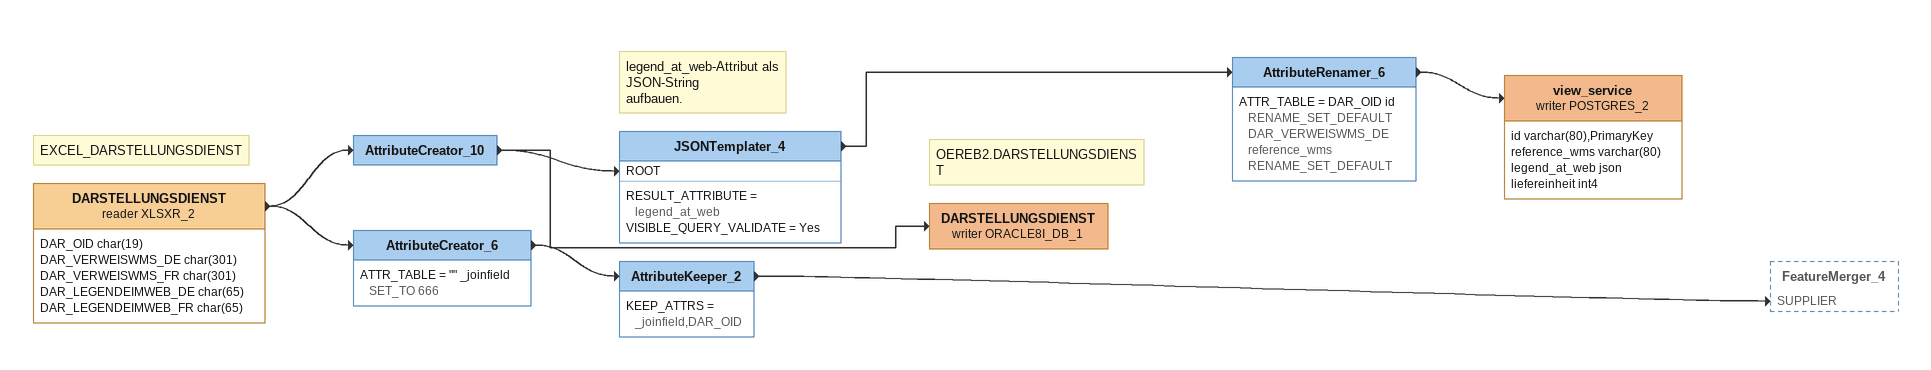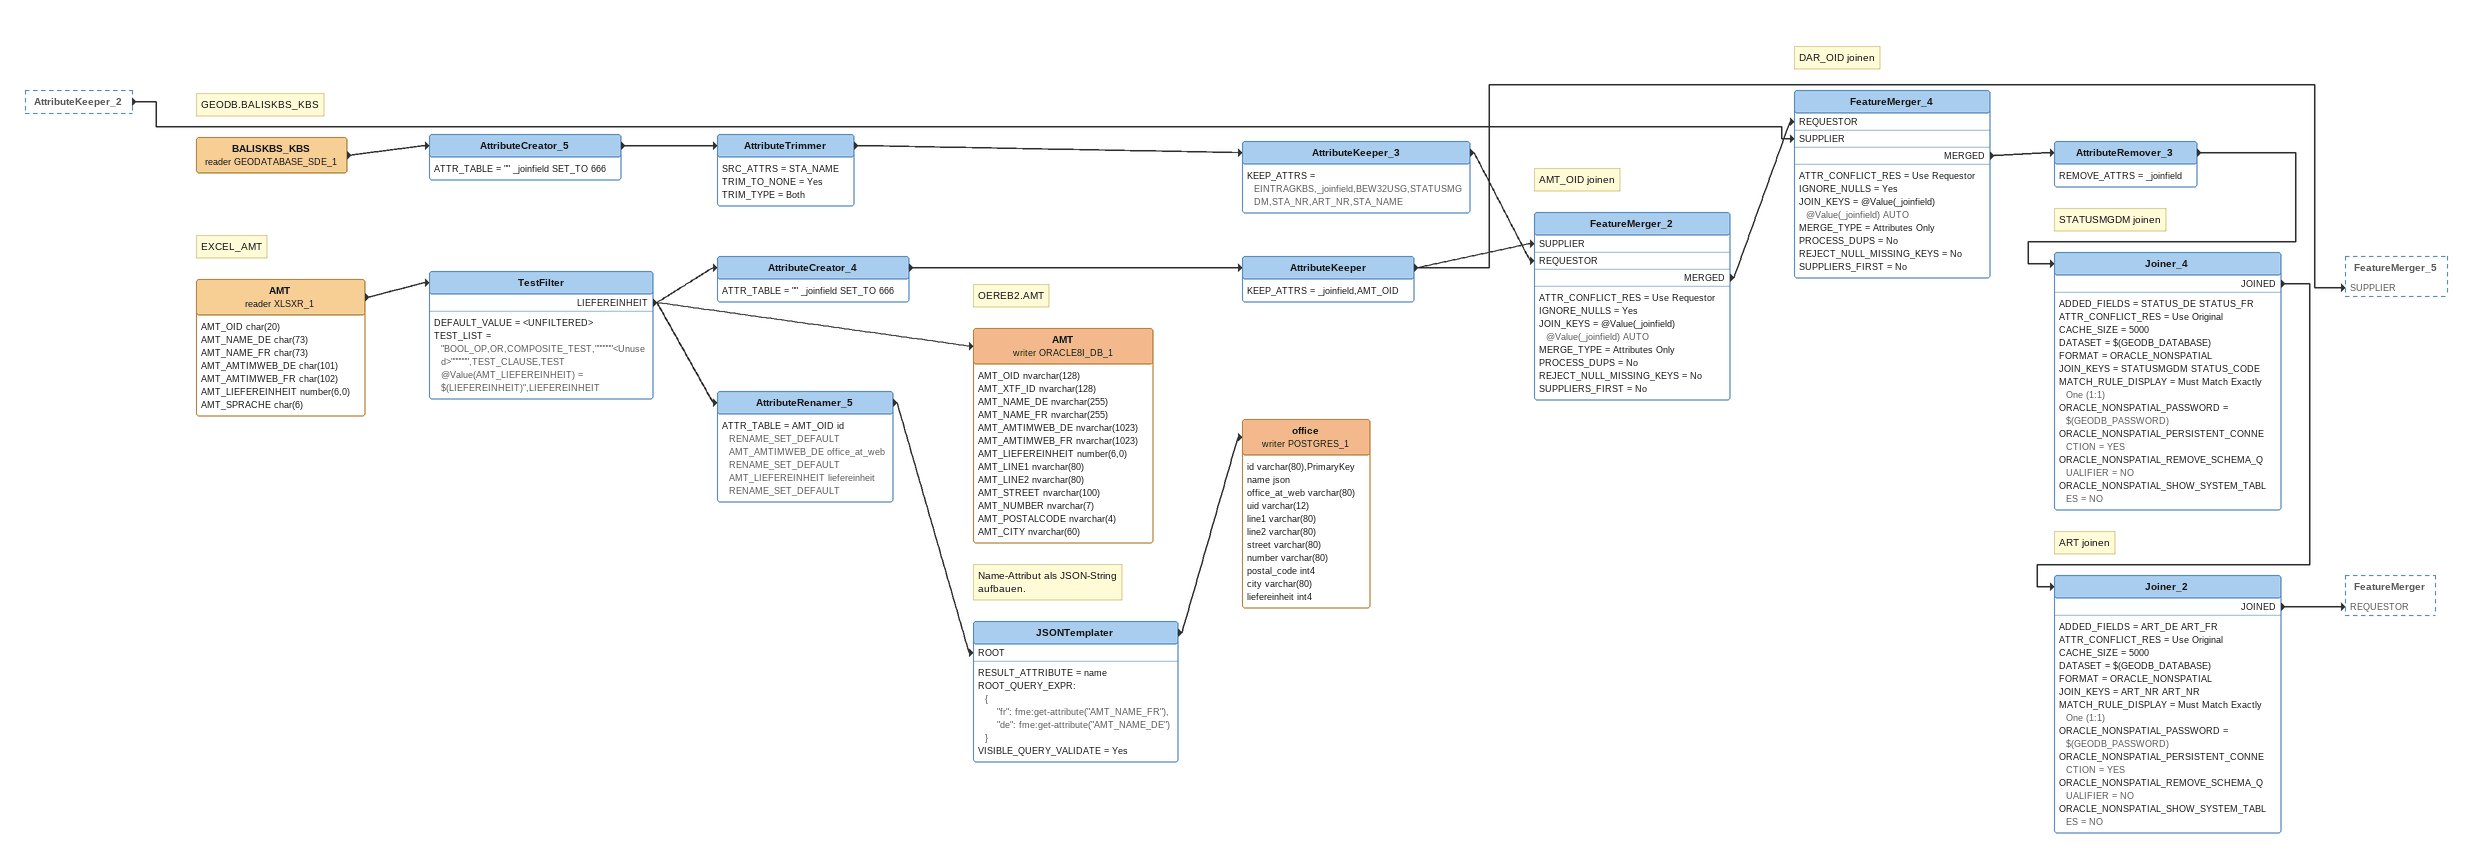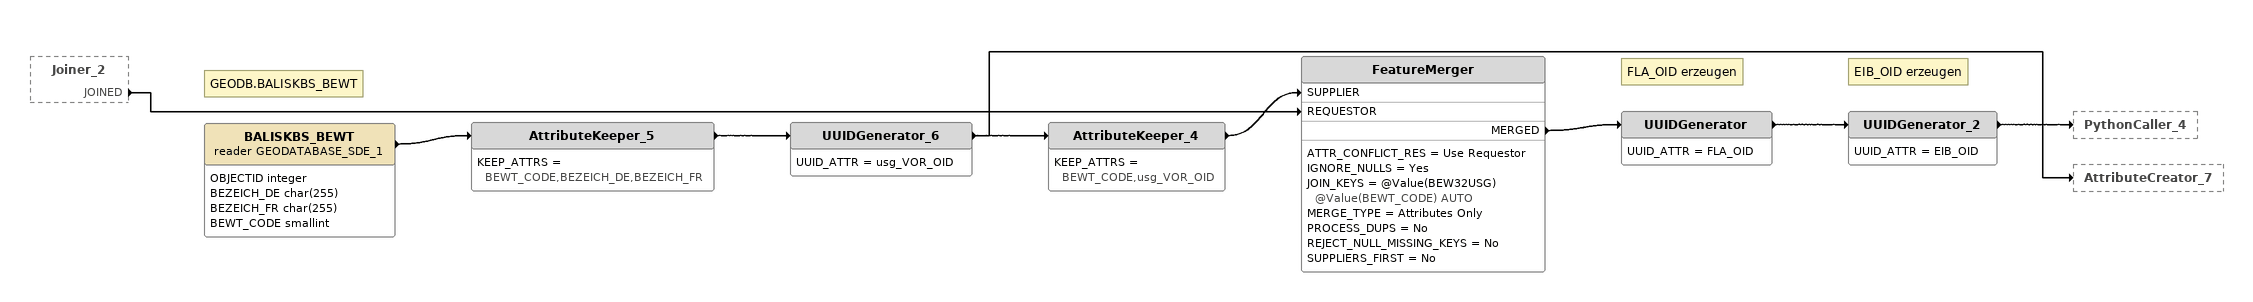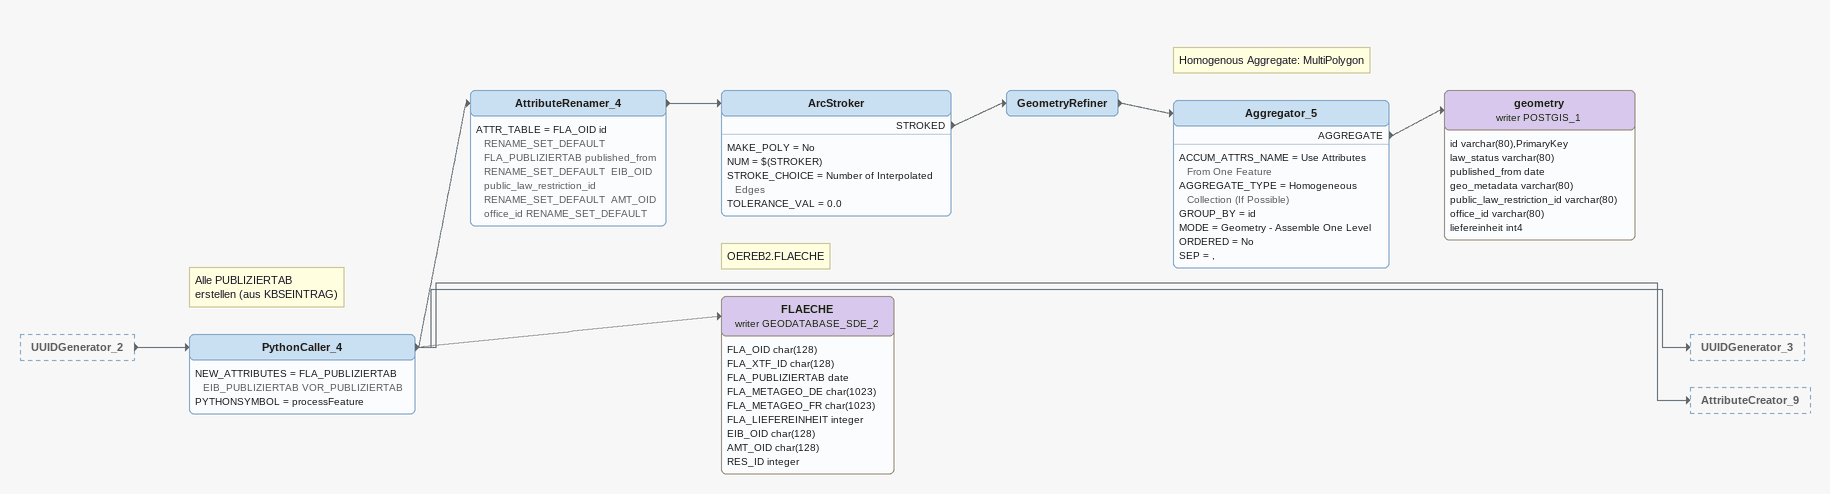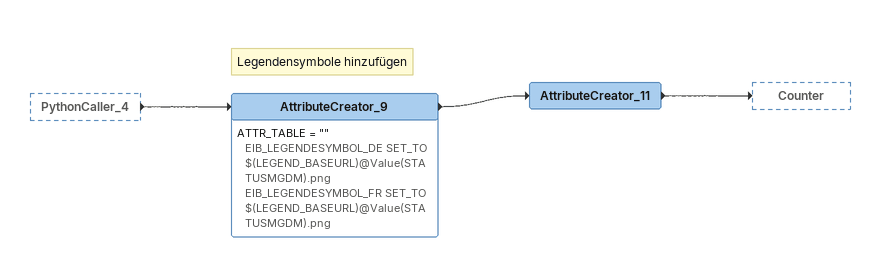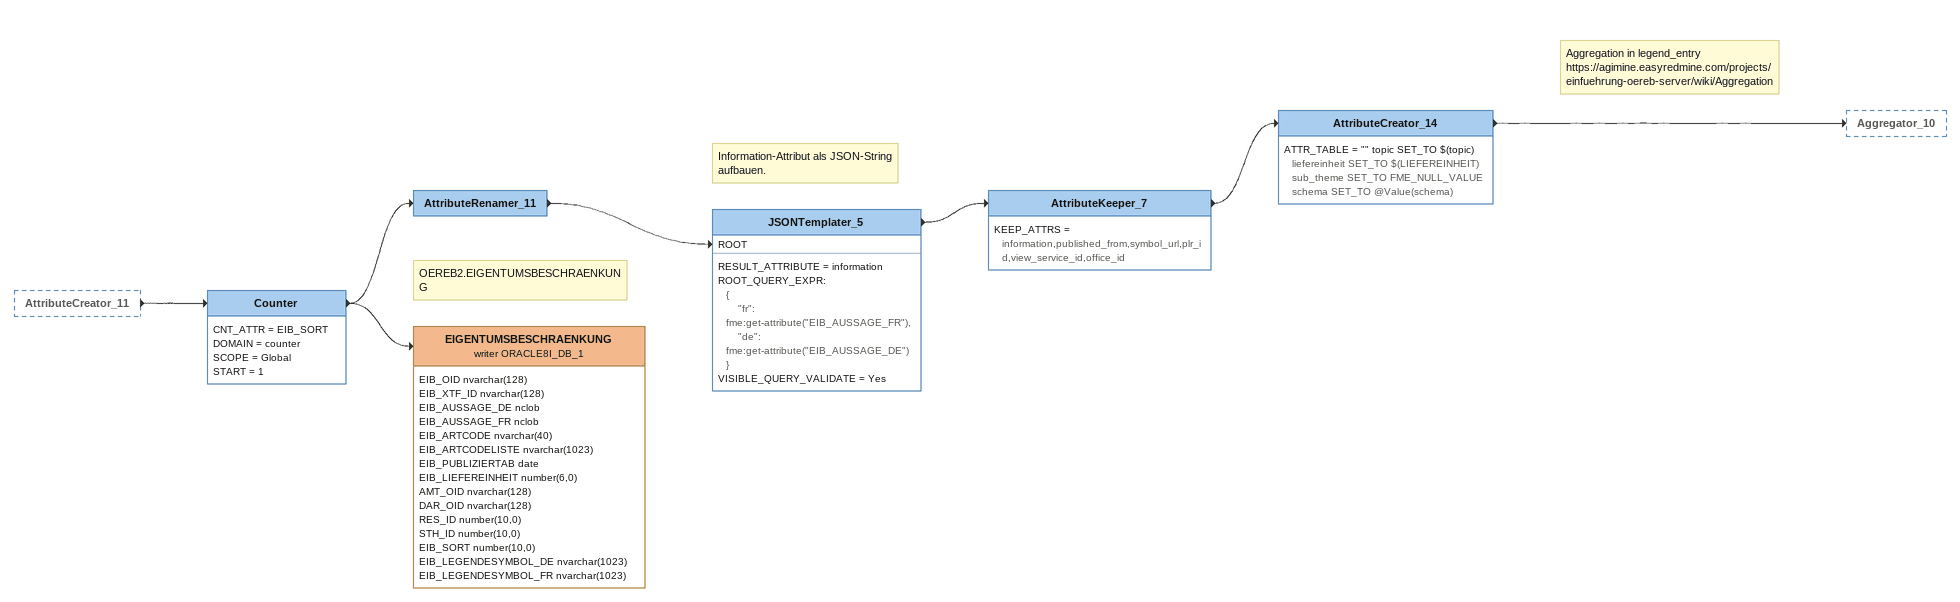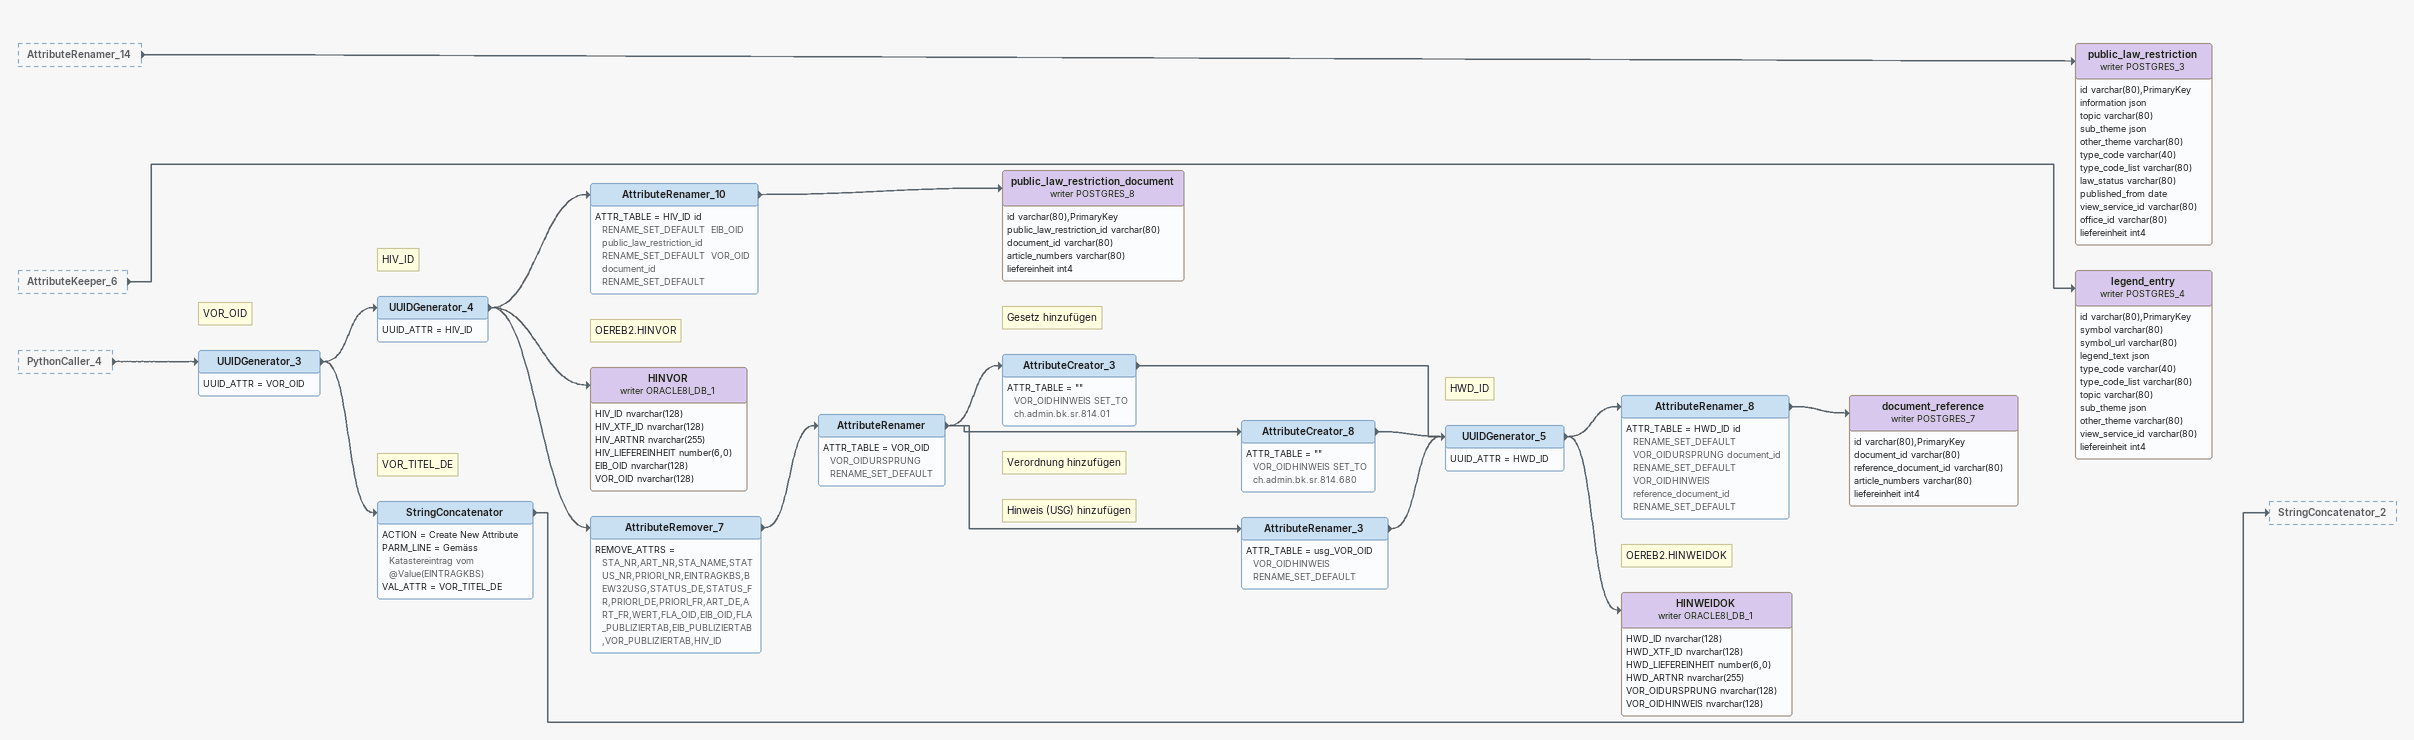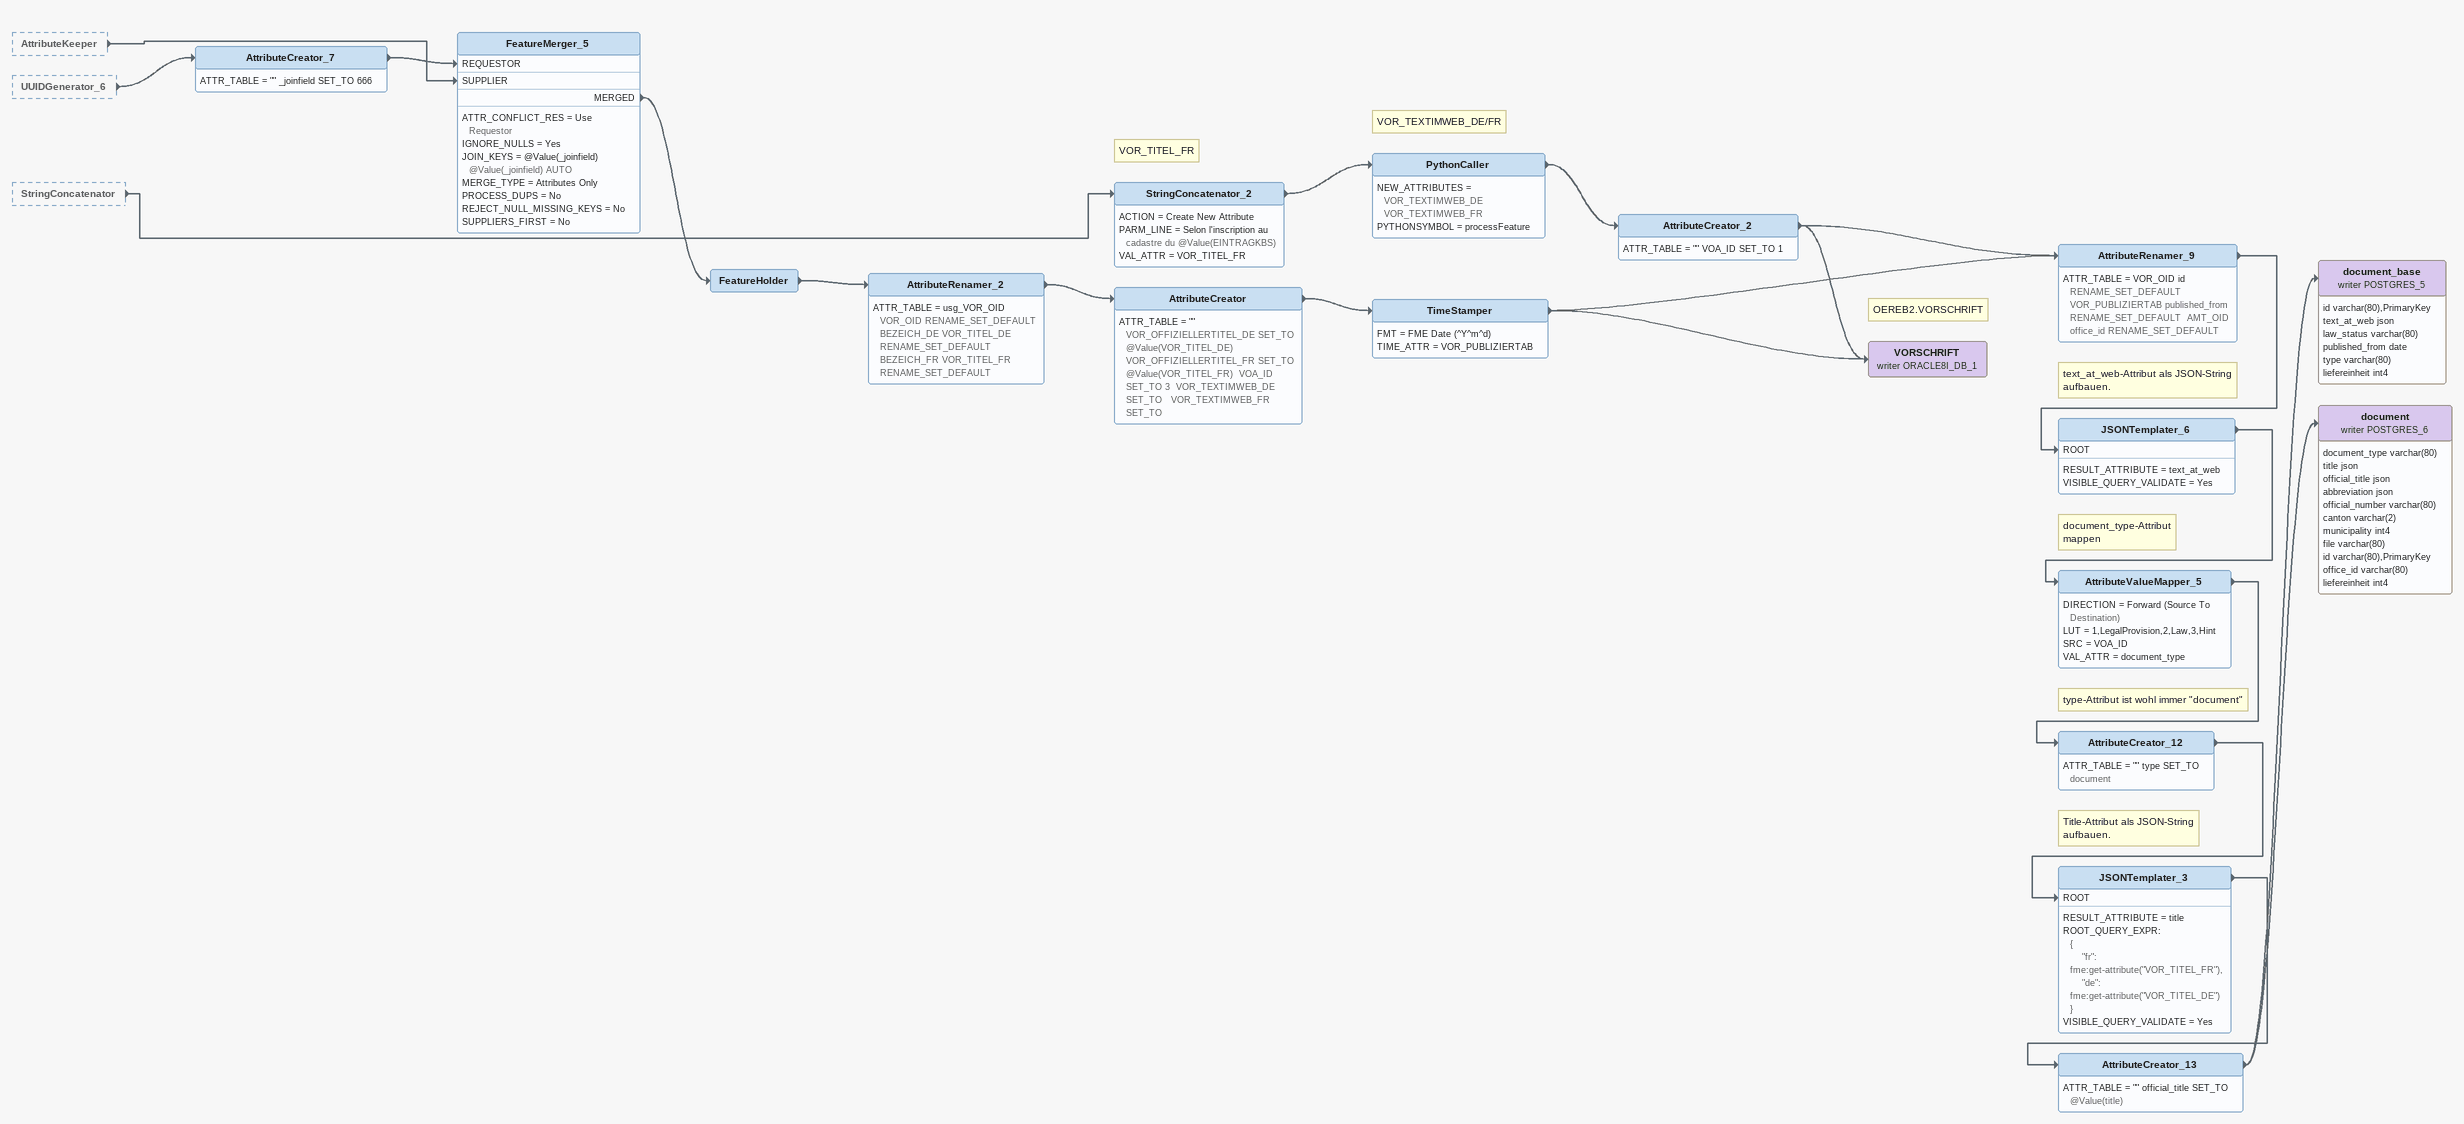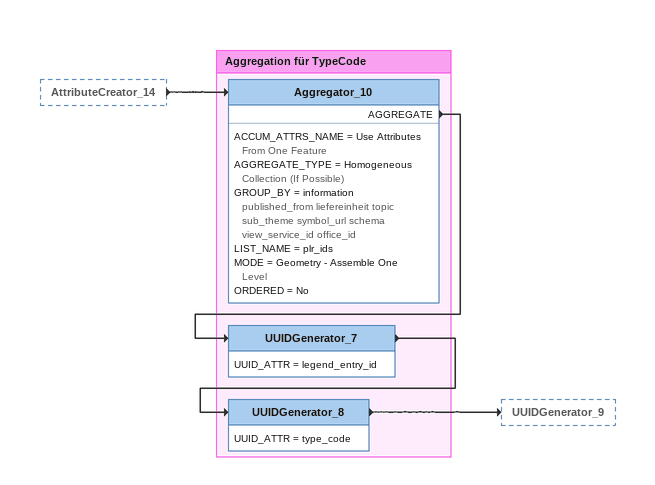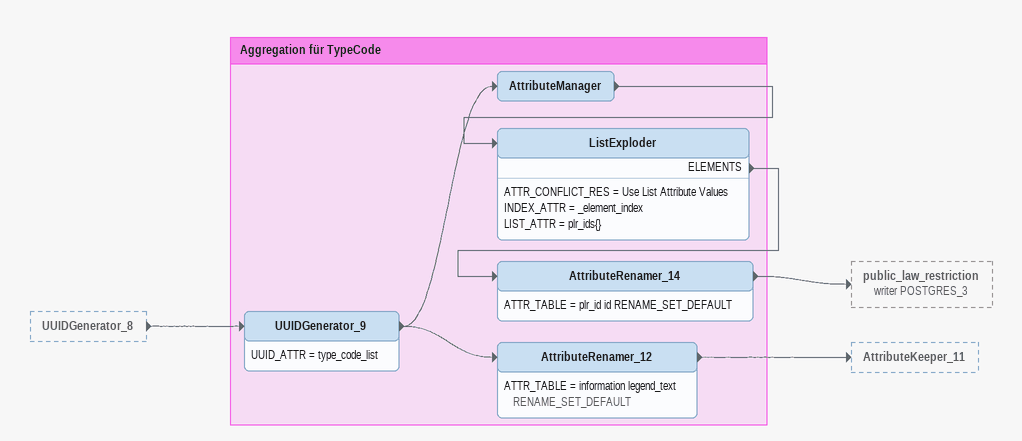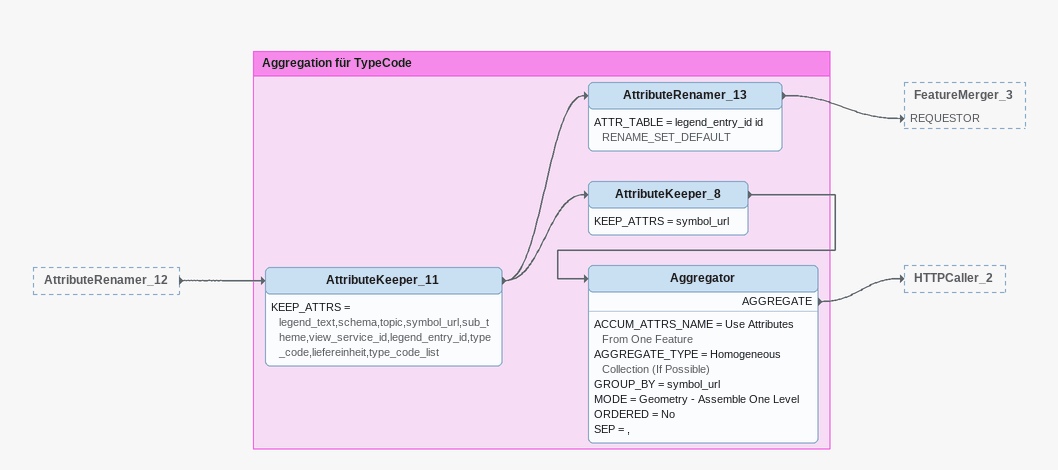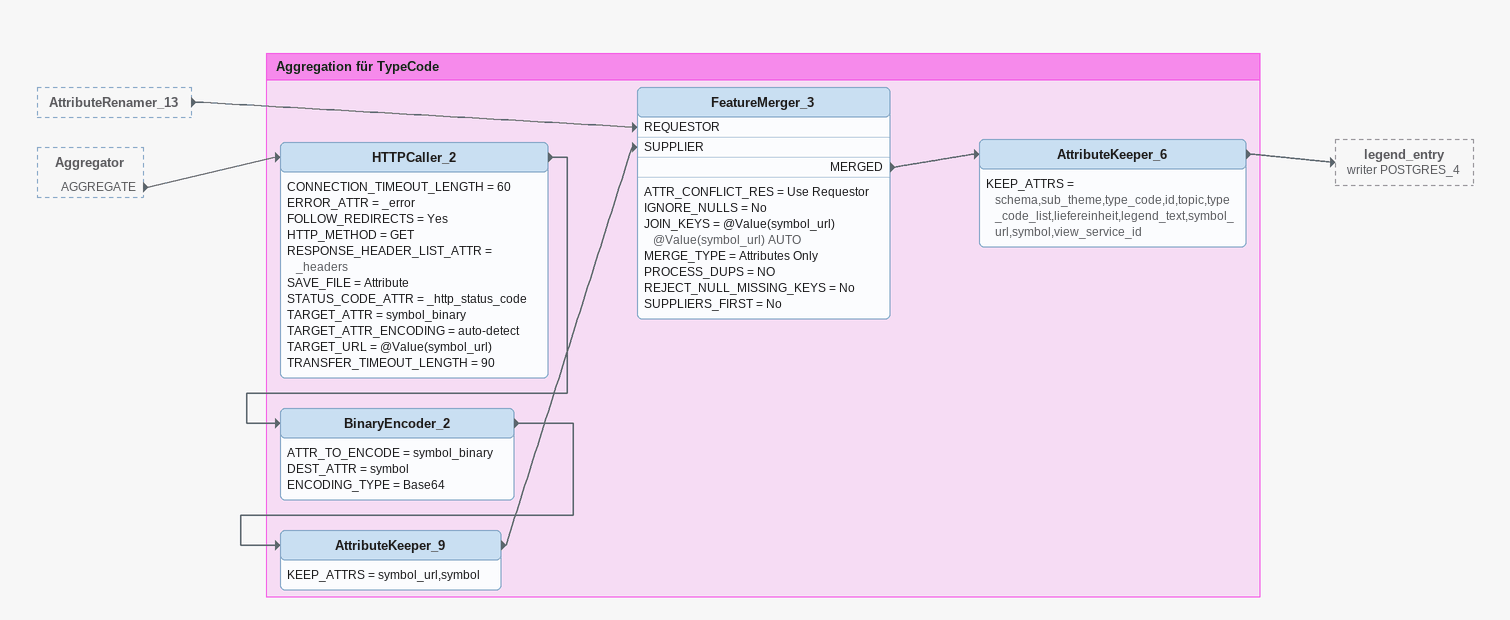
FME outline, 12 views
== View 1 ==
Note: EXCEL_DARSTELLUNGSDIENST
DARSTELLUNGSDIENST (reader XLSXR_2)
    attributes: DAR_OID char(19), DAR_VERWEISWMS_DE char(301), DAR_VERWEISWMS_FR char(301), DAR_LEGENDEIMWEB_DE char(65), DAR_LEGENDEIMWEB_FR char(65)
    -> AttributeCreator_6
    -> AttributeCreator_10
AttributeCreator_10
    -> DARSTELLUNGSDIENST (writer ORACLE8I_DB_1)
    -> JSONTemplater_4 [ROOT]
Note: legend_at_web-Attribut als JSON-String / aufbauen.
JSONTemplater_4
    RESULT_ATTRIBUTE = legend_at_web
    VISIBLE_QUERY_VALIDATE = Yes
    -> AttributeRenamer_6
AttributeRenamer_6
    ATTR_TABLE = DAR_OID id RENAME_SET_DEFAULT  DAR_VERWEISWMS_DE reference_wms RENAME_SET_DEFAULT
    -> view_service (writer POSTGRES_2)
view_service (writer POSTGRES_2)
    attributes: id varchar(80),PrimaryKey, reference_wms varchar(80), legend_at_web json, liefereinheit int4
Note: OEREB2.DARSTELLUNGSDIENST
DARSTELLUNGSDIENST (writer ORACLE8I_DB_1)
AttributeCreator_6
    ATTR_TABLE = "" _joinfield SET_TO 666
    -> AttributeKeeper_2
AttributeKeeper_2
    KEEP_ATTRS = _joinfield,DAR_OID
    -> FeatureMerger_4 [SUPPLIER]

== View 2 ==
AttributeKeeper_2 [outside]
    -> FeatureMerger_4 [SUPPLIER]
Note: GEODB.BALISKBS_KBS
BALISKBS_KBS (reader GEODATABASE_SDE_1)
    -> AttributeCreator_5
AttributeCreator_5
    ATTR_TABLE = "" _joinfield SET_TO 666
    -> AttributeTrimmer
AttributeTrimmer
    SRC_ATTRS = STA_NAME
    TRIM_TO_NONE = Yes
    TRIM_TYPE = Both
    -> AttributeKeeper_3
AttributeKeeper_3
    KEEP_ATTRS = EINTRAGKBS,_joinfield,BEW32USG,STATUSMGDM,STA_NR,ART_NR,STA_NAME
    -> FeatureMerger_2 [REQUESTOR]
Note: EXCEL_AMT
AMT (reader XLSXR_1)
    attributes: AMT_OID char(20), AMT_NAME_DE char(73), AMT_NAME_FR char(73), AMT_AMTIMWEB_DE char(101), AMT_AMTIMWEB_FR char(102), AMT_LIEFEREINHEIT number(6,0), AMT_SPRACHE char(6)
    -> TestFilter
TestFilter
    DEFAULT_VALUE = <UNFILTERED>
    TEST_LIST = "BOOL_OP,OR,COMPOSITE_TEST,""""""<Unused>"""""",TEST_CLAUSE,TEST @Value(AMT_LIEFEREINHEIT) = $(LIEFEREINHEIT)",LIEFEREINHEIT
    LIEFEREINHEIT -> AttributeCreator_4
    LIEFEREINHEIT -> AMT (writer ORACLE8I_DB_1)
    LIEFEREINHEIT -> AttributeRenamer_5
AttributeCreator_4
    ATTR_TABLE = "" _joinfield SET_TO 666
    -> AttributeKeeper
AttributeKeeper
    KEEP_ATTRS = _joinfield,AMT_OID
    -> FeatureMerger_5 [SUPPLIER]
    -> FeatureMerger_2 [SUPPLIER]
Note: AMT_OID joinen
FeatureMerger_2
    ATTR_CONFLICT_RES = Use Requestor
    IGNORE_NULLS = Yes
    JOIN_KEYS = @Value(_joinfield) @Value(_joinfield) AUTO
    MERGE_TYPE = Attributes Only
    PROCESS_DUPS = No
    REJECT_NULL_MISSING_KEYS = No
    SUPPLIERS_FIRST = No
    MERGED -> FeatureMerger_4 [REQUESTOR]
Note: DAR_OID joinen
FeatureMerger_4
    ATTR_CONFLICT_RES = Use Requestor
    IGNORE_NULLS = Yes
    JOIN_KEYS = @Value(_joinfield) @Value(_joinfield) AUTO
    MERGE_TYPE = Attributes Only
    PROCESS_DUPS = No
    REJECT_NULL_MISSING_KEYS = No
    SUPPLIERS_FIRST = No
    MERGED -> AttributeRemover_3
AttributeRemover_3
    REMOVE_ATTRS = _joinfield
    -> Joiner_4
Note: STATUSMGDM joinen
Joiner_4
    ADDED_FIELDS = STATUS_DE STATUS_FR
    ATTR_CONFLICT_RES = Use Original
    CACHE_SIZE = 5000
    DATASET = $(GEODB_DATABASE)
    FORMAT = ORACLE_NONSPATIAL
    JOIN_KEYS = STATUSMGDM STATUS_CODE
    MATCH_RULE_DISPLAY = Must Match Exactly One (1:1)
    ORACLE_NONSPATIAL_PASSWORD = $(GEODB_PASSWORD)
    ORACLE_NONSPATIAL_PERSISTENT_CONNECTION = YES
    ORACLE_NONSPATIAL_REMOVE_SCHEMA_QUALIFIER = NO
    ORACLE_NONSPATIAL_SHOW_SYSTEM_TABLES = NO
    JOINED -> Joiner_2
Note: ART joinen
Joiner_2
    ADDED_FIELDS = ART_DE ART_FR
    ATTR_CONFLICT_RES = Use Original
    CACHE_SIZE = 5000
    DATASET = $(GEODB_DATABASE)
    FORMAT = ORACLE_NONSPATIAL
    JOIN_KEYS = ART_NR ART_NR
    MATCH_RULE_DISPLAY = Must Match Exactly One (1:1)
    ORACLE_NONSPATIAL_PASSWORD = $(GEODB_PASSWORD)
    ORACLE_NONSPATIAL_PERSISTENT_CONNECTION = YES
    ORACLE_NONSPATIAL_REMOVE_SCHEMA_QUALIFIER = NO
    ORACLE_NONSPATIAL_SHOW_SYSTEM_TABLES = NO
    JOINED -> FeatureMerger [REQUESTOR]
Note: OEREB2.AMT
AMT (writer ORACLE8I_DB_1)
    attributes: AMT_OID nvarchar(128), AMT_XTF_ID nvarchar(128), AMT_NAME_DE nvarchar(255), AMT_NAME_FR nvarchar(255), AMT_AMTIMWEB_DE nvarchar(1023), AMT_AMTIMWEB_FR nvarchar(1023), AMT_LIEFEREINHEIT number(6,0), AMT_LINE1 nvarchar(80), AMT_LINE2 nvarchar(80), AMT_STREET nvarchar(100), AMT_NUMBER nvarchar(7), AMT_POSTALCODE nvarchar(4), AMT_CITY nvarchar(60)
AttributeRenamer_5
    ATTR_TABLE = AMT_OID id RENAME_SET_DEFAULT  AMT_AMTIMWEB_DE office_at_web RENAME_SET_DEFAULT  AMT_LIEFEREINHEIT liefereinheit RENAME_SET_DEFAULT
    -> JSONTemplater [ROOT]
Note: Name-Attribut als JSON-String / aufbauen.
JSONTemplater
    RESULT_ATTRIBUTE = name
    ROOT_QUERY_EXPR:
      {
          "fr": fme:get-attribute("AMT_NAME_FR"),
          "de": fme:get-attribute("AMT_NAME_DE")
      }
    VISIBLE_QUERY_VALIDATE = Yes
    -> office (writer POSTGRES_1)
office (writer POSTGRES_1)
    attributes: id varchar(80),PrimaryKey, name json, office_at_web varchar(80), uid varchar(12), line1 varchar(80), line2 varchar(80), street varchar(80), number varchar(80), postal_code int4, city varchar(80), liefereinheit int4

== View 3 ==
Joiner_2 [outside]
    JOINED -> FeatureMerger [REQUESTOR]
Note: GEODB.BALISKBS_BEWT
BALISKBS_BEWT (reader GEODATABASE_SDE_1)
    attributes: OBJECTID integer, BEZEICH_DE char(255), BEZEICH_FR char(255), BEWT_CODE smallint
    -> AttributeKeeper_5
AttributeKeeper_5
    KEEP_ATTRS = BEWT_CODE,BEZEICH_DE,BEZEICH_FR
    -> UUIDGenerator_6
UUIDGenerator_6
    UUID_ATTR = usg_VOR_OID
    -> AttributeKeeper_4
    -> AttributeCreator_7
AttributeKeeper_4
    KEEP_ATTRS = BEWT_CODE,usg_VOR_OID
    -> FeatureMerger [SUPPLIER]
FeatureMerger
    ATTR_CONFLICT_RES = Use Requestor
    IGNORE_NULLS = Yes
    JOIN_KEYS = @Value(BEW32USG) @Value(BEWT_CODE) AUTO
    MERGE_TYPE = Attributes Only
    PROCESS_DUPS = No
    REJECT_NULL_MISSING_KEYS = No
    SUPPLIERS_FIRST = No
    MERGED -> UUIDGenerator
Note: FLA_OID erzeugen
UUIDGenerator
    UUID_ATTR = FLA_OID
    -> UUIDGenerator_2
Note: EIB_OID erzeugen
UUIDGenerator_2
    UUID_ATTR = EIB_OID
    -> PythonCaller_4

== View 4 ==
UUIDGenerator_2 [outside]
    -> PythonCaller_4
Note: Alle PUBLIZIERTAB / erstellen (aus KBSEINTRAG)
PythonCaller_4
    NEW_ATTRIBUTES = FLA_PUBLIZIERTAB EIB_PUBLIZIERTAB VOR_PUBLIZIERTAB
    PYTHONSYMBOL = processFeature
    -> UUIDGenerator_3
    -> FLAECHE (writer GEODATABASE_SDE_2)
    -> AttributeCreator_9
    -> AttributeRenamer_4
AttributeRenamer_4
    ATTR_TABLE = FLA_OID id RENAME_SET_DEFAULT  FLA_PUBLIZIERTAB published_from RENAME_SET_DEFAULT  EIB_OID public_law_restriction_id RENAME_SET_DEFAULT  AMT_OID office_id RENAME_SET_DEFAULT
    -> ArcStroker
ArcStroker
    MAKE_POLY = No
    NUM = $(STROKER)
    STROKE_CHOICE = Number of Interpolated Edges
    TOLERANCE_VAL = 0.0
    STROKED -> GeometryRefiner
GeometryRefiner
    -> Aggregator_5
Note: Homogenous Aggregate: MultiPolygon
Aggregator_5
    ACCUM_ATTRS_NAME = Use Attributes From One Feature
    AGGREGATE_TYPE = Homogeneous Collection (If Possible)
    GROUP_BY = id
    MODE = Geometry - Assemble One Level
    ORDERED = No
    SEP = ,
    AGGREGATE -> geometry (writer POSTGIS_1)
geometry (writer POSTGIS_1)
    attributes: id varchar(80),PrimaryKey, law_status varchar(80), published_from date, geo_metadata varchar(80), public_law_restriction_id varchar(80), office_id varchar(80), liefereinheit int4
Note: OEREB2.FLAECHE
FLAECHE (writer GEODATABASE_SDE_2)
    attributes: FLA_OID char(128), FLA_XTF_ID char(128), FLA_PUBLIZIERTAB date, FLA_METAGEO_DE char(1023), FLA_METAGEO_FR char(1023), FLA_LIEFEREINHEIT integer, EIB_OID char(128), AMT_OID char(128), RES_ID integer

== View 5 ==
PythonCaller_4 [outside]
    -> AttributeCreator_9
Note: Legendensymbole hinzufügen
AttributeCreator_9
    ATTR_TABLE = "" EIB_LEGENDESYMBOL_DE SET_TO $(LEGEND_BASEURL)@Value(STATUSMGDM).png  EIB_LEGENDESYMBOL_FR SET_TO $(LEGEND_BASEURL)@Value(STATUSMGDM).png
    -> AttributeCreator_11
AttributeCreator_11
    -> Counter

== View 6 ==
AttributeCreator_11 [outside]
    -> Counter
Counter
    CNT_ATTR = EIB_SORT
    DOMAIN = counter
    SCOPE = Global
    START = 1
    -> EIGENTUMSBESCHRAENKUNG (writer ORACLE8I_DB_1)
    -> AttributeRenamer_11
AttributeRenamer_11
    -> JSONTemplater_5 [ROOT]
Note: Information-Attribut als JSON-String / aufbauen.
JSONTemplater_5
    RESULT_ATTRIBUTE = information
    ROOT_QUERY_EXPR:
      {
          "fr": fme:get-attribute("EIB_AUSSAGE_FR"),
          "de": fme:get-attribute("EIB_AUSSAGE_DE")
      }
    VISIBLE_QUERY_VALIDATE = Yes
    -> AttributeKeeper_7
AttributeKeeper_7
    KEEP_ATTRS = information,published_from,symbol_url,plr_id,view_service_id,office_id
    -> AttributeCreator_14
Note: Aggregation in legend_entry / https://agimine.easyredmine.com/projects/einfuehrung-oereb-server/wiki/Aggregation
AttributeCreator_14
    ATTR_TABLE = "" topic SET_TO $(topic)  liefereinheit SET_TO $(LIEFEREINHEIT)  sub_theme SET_TO FME_NULL_VALUE  schema SET_TO @Value(schema)
    -> Aggregator_10
Note: OEREB2.EIGENTUMSBESCHRAENKUNG
EIGENTUMSBESCHRAENKUNG (writer ORACLE8I_DB_1)
    attributes: EIB_OID nvarchar(128), EIB_XTF_ID nvarchar(128), EIB_AUSSAGE_DE nclob, EIB_AUSSAGE_FR nclob, EIB_ARTCODE nvarchar(40), EIB_ARTCODELISTE nvarchar(1023), EIB_PUBLIZIERTAB date, EIB_LIEFEREINHEIT number(6,0), AMT_OID nvarchar(128), DAR_OID nvarchar(128), RES_ID number(10,0), STH_ID number(10,0), EIB_SORT number(10,0), EIB_LEGENDESYMBOL_DE nvarchar(1023), EIB_LEGENDESYMBOL_FR nvarchar(1023)

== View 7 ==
AttributeRenamer_14 [outside]
    -> public_law_restriction (writer POSTGRES_3)
AttributeKeeper_6 [outside]
    -> legend_entry (writer POSTGRES_4)
PythonCaller_4 [outside]
    -> UUIDGenerator_3
public_law_restriction (writer POSTGRES_3)
    attributes: id varchar(80),PrimaryKey, information json, topic varchar(80), sub_theme json, other_theme varchar(80), type_code varchar(40), type_code_list varchar(80), law_status varchar(80), published_from date, view_service_id varchar(80), office_id varchar(80), liefereinheit int4
legend_entry (writer POSTGRES_4)
    attributes: id varchar(80),PrimaryKey, symbol varchar(80), symbol_url varchar(80), legend_text json, type_code varchar(40), type_code_list varchar(80), topic varchar(80), sub_theme json, other_theme varchar(80), view_service_id varchar(80), liefereinheit int4
Note: VOR_OID
UUIDGenerator_3
    UUID_ATTR = VOR_OID
    -> UUIDGenerator_4
    -> StringConcatenator
Note: HIV_ID
UUIDGenerator_4
    UUID_ATTR = HIV_ID
    -> AttributeRemover_7
    -> HINVOR (writer ORACLE8I_DB_1)
    -> AttributeRenamer_10
AttributeRenamer_10
    ATTR_TABLE = HIV_ID id RENAME_SET_DEFAULT  EIB_OID public_law_restriction_id RENAME_SET_DEFAULT  VOR_OID document_id RENAME_SET_DEFAULT
    -> public_law_restriction_document (writer POSTGRES_8)
public_law_restriction_document (writer POSTGRES_8)
    attributes: id varchar(80),PrimaryKey, public_law_restriction_id varchar(80), document_id varchar(80), article_numbers varchar(80), liefereinheit int4
Note: OEREB2.HINVOR
HINVOR (writer ORACLE8I_DB_1)
    attributes: HIV_ID nvarchar(128), HIV_XTF_ID nvarchar(128), HIV_ARTNR nvarchar(255), HIV_LIEFEREINHEIT number(6,0), EIB_OID nvarchar(128), VOR_OID nvarchar(128)
AttributeRemover_7
    REMOVE_ATTRS = STA_NR,ART_NR,STA_NAME,STATUS_NR,PRIORI_NR,EINTRAGKBS,BEW32USG,STATUS_DE,STATUS_FR,PRIORI_DE,PRIORI_FR,ART_DE,ART_FR,WERT,FLA_OID,EIB_OID,FLA_PUBLIZIERTAB,EIB_PUBLIZIERTAB,VOR_PUBLIZIERTAB,HIV_ID
    -> AttributeRenamer
AttributeRenamer
    ATTR_TABLE = VOR_OID VOR_OIDURSPRUNG RENAME_SET_DEFAULT
    -> AttributeCreator_3
    -> AttributeCreator_8
    -> AttributeRenamer_3
Note: Gesetz hinzufügen
AttributeCreator_3
    ATTR_TABLE = "" VOR_OIDHINWEIS SET_TO ch.admin.bk.sr.814.01
    -> UUIDGenerator_5
Note: Verordnung hinzufügen
AttributeCreator_8
    ATTR_TABLE = "" VOR_OIDHINWEIS SET_TO ch.admin.bk.sr.814.680
    -> UUIDGenerator_5
Note: Hinweis (USG) hinzufügen
AttributeRenamer_3
    ATTR_TABLE = usg_VOR_OID VOR_OIDHINWEIS RENAME_SET_DEFAULT
    -> UUIDGenerator_5
Note: HWD_ID
UUIDGenerator_5
    UUID_ATTR = HWD_ID
    -> HINWEIDOK (writer ORACLE8I_DB_1)
    -> AttributeRenamer_8
AttributeRenamer_8
    ATTR_TABLE = HWD_ID id RENAME_SET_DEFAULT  VOR_OIDURSPRUNG document_id RENAME_SET_DEFAULT  VOR_OIDHINWEIS reference_document_id RENAME_SET_DEFAULT
    -> document_reference (writer POSTGRES_7)
document_reference (writer POSTGRES_7)
    attributes: id varchar(80),PrimaryKey, document_id varchar(80), reference_document_id varchar(80), article_numbers varchar(80), liefereinheit int4
Note: OEREB2.HINWEIDOK
HINWEIDOK (writer ORACLE8I_DB_1)
    attributes: HWD_ID nvarchar(128), HWD_XTF_ID nvarchar(128), HWD_LIEFEREINHEIT number(6,0), HWD_ARTNR nvarchar(255), VOR_OIDURSPRUNG nvarchar(128), VOR_OIDHINWEIS nvarchar(128)
Note: VOR_TITEL_DE
StringConcatenator
    ACTION = Create New Attribute
    PARM_LINE = Gemäss Katastereintrag vom @Value(EINTRAGKBS)
    VAL_ATTR = VOR_TITEL_DE
    -> StringConcatenator_2

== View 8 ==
AttributeKeeper [outside]
    -> FeatureMerger_5 [SUPPLIER]
UUIDGenerator_6 [outside]
    -> AttributeCreator_7
StringConcatenator [outside]
    -> StringConcatenator_2
Note: VOR_TITEL_FR
StringConcatenator_2
    ACTION = Create New Attribute
    PARM_LINE = Selon l'inscription au cadastre du @Value(EINTRAGKBS)
    VAL_ATTR = VOR_TITEL_FR
    -> PythonCaller
Note: VOR_TEXTIMWEB_DE/FR
PythonCaller
    NEW_ATTRIBUTES = VOR_TEXTIMWEB_DE VOR_TEXTIMWEB_FR
    PYTHONSYMBOL = processFeature
    -> AttributeCreator_2
AttributeCreator_2
    ATTR_TABLE = "" VOA_ID SET_TO 1
    -> VORSCHRIFT (writer ORACLE8I_DB_1)
    -> AttributeRenamer_9
AttributeCreator_7
    ATTR_TABLE = "" _joinfield SET_TO 666
    -> FeatureMerger_5 [REQUESTOR]
FeatureMerger_5
    ATTR_CONFLICT_RES = Use Requestor
    IGNORE_NULLS = Yes
    JOIN_KEYS = @Value(_joinfield) @Value(_joinfield) AUTO
    MERGE_TYPE = Attributes Only
    PROCESS_DUPS = No
    REJECT_NULL_MISSING_KEYS = No
    SUPPLIERS_FIRST = No
    MERGED -> FeatureHolder
FeatureHolder
    -> AttributeRenamer_2
AttributeRenamer_2
    ATTR_TABLE = usg_VOR_OID VOR_OID RENAME_SET_DEFAULT  BEZEICH_DE VOR_TITEL_DE RENAME_SET_DEFAULT  BEZEICH_FR VOR_TITEL_FR RENAME_SET_DEFAULT
    -> AttributeCreator
AttributeCreator
    ATTR_TABLE = "" VOR_OFFIZIELLERTITEL_DE SET_TO @Value(VOR_TITEL_DE)  VOR_OFFIZIELLERTITEL_FR SET_TO @Value(VOR_TITEL_FR)  VOA_ID SET_TO 3  VOR_TEXTIMWEB_DE SET_TO   VOR_TEXTIMWEB_FR SET_TO
    -> TimeStamper
TimeStamper
    FMT = FME Date (^Y^m^d)
    TIME_ATTR = VOR_PUBLIZIERTAB
    -> VORSCHRIFT (writer ORACLE8I_DB_1)
    -> AttributeRenamer_9
AttributeRenamer_9
    ATTR_TABLE = VOR_OID id RENAME_SET_DEFAULT  VOR_PUBLIZIERTAB published_from RENAME_SET_DEFAULT  AMT_OID office_id RENAME_SET_DEFAULT
    -> JSONTemplater_6 [ROOT]
Note: text_at_web-Attribut als JSON-String / aufbauen.
JSONTemplater_6
    RESULT_ATTRIBUTE = text_at_web
    VISIBLE_QUERY_VALIDATE = Yes
    -> AttributeValueMapper_5
Note: document_type-Attribut / mappen
AttributeValueMapper_5
    DIRECTION = Forward (Source To Destination)
    LUT = 1,LegalProvision,2,Law,3,Hint
    SRC = VOA_ID
    VAL_ATTR = document_type
    -> AttributeCreator_12
Note: type-Attribut ist wohl immer "document"
AttributeCreator_12
    ATTR_TABLE = "" type SET_TO document
    -> JSONTemplater_3 [ROOT]
Note: Title-Attribut als JSON-String / aufbauen.
JSONTemplater_3
    RESULT_ATTRIBUTE = title
    ROOT_QUERY_EXPR:
      {
          "fr": fme:get-attribute("VOR_TITEL_FR"),
          "de": fme:get-attribute("VOR_TITEL_DE")
      }
    VISIBLE_QUERY_VALIDATE = Yes
    -> AttributeCreator_13
AttributeCreator_13
    ATTR_TABLE = "" official_title SET_TO @Value(title)
    -> document (writer POSTGRES_6)
    -> document_base (writer POSTGRES_5)
document_base (writer POSTGRES_5)
    attributes: id varchar(80),PrimaryKey, text_at_web json, law_status varchar(80), published_from date, type varchar(80), liefereinheit int4
document (writer POSTGRES_6)
    attributes: document_type varchar(80), title json, official_title json, abbreviation json, official_number varchar(80), canton varchar(2), municipality int4, file varchar(80), id varchar(80),PrimaryKey, office_id varchar(80), liefereinheit int4
Note: OEREB2.VORSCHRIFT
VORSCHRIFT (writer ORACLE8I_DB_1)

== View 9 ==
AttributeCreator_14 [outside]
    -> Aggregator_10

Bookmark: Aggregation für TypeCode
Aggregator_10
    ACCUM_ATTRS_NAME = Use Attributes From One Feature
    AGGREGATE_TYPE = Homogeneous Collection (If Possible)
    GROUP_BY = information published_from liefereinheit topic sub_theme symbol_url schema view_service_id office_id
    LIST_NAME = plr_ids
    MODE = Geometry - Assemble One Level
    ORDERED = No
    AGGREGATE -> UUIDGenerator_7
UUIDGenerator_7
    UUID_ATTR = legend_entry_id
    -> UUIDGenerator_8
UUIDGenerator_8
    UUID_ATTR = type_code
    -> UUIDGenerator_9

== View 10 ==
UUIDGenerator_8 [outside]
    -> UUIDGenerator_9

Bookmark: Aggregation für TypeCode
UUIDGenerator_9
    UUID_ATTR = type_code_list
    -> AttributeManager
    -> AttributeRenamer_12
AttributeManager
    -> ListExploder
ListExploder
    ATTR_CONFLICT_RES = Use List Attribute Values
    INDEX_ATTR = _element_index
    LIST_ATTR = plr_ids{}
    ELEMENTS -> AttributeRenamer_14
AttributeRenamer_14
    ATTR_TABLE = plr_id id RENAME_SET_DEFAULT
    -> public_law_restriction (writer POSTGRES_3)
AttributeRenamer_12
    ATTR_TABLE = information legend_text RENAME_SET_DEFAULT
    -> AttributeKeeper_11

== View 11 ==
AttributeRenamer_12 [outside]
    -> AttributeKeeper_11

Bookmark: Aggregation für TypeCode
AttributeKeeper_11
    KEEP_ATTRS = legend_text,schema,topic,symbol_url,sub_theme,view_service_id,legend_entry_id,type_code,liefereinheit,type_code_list
    -> AttributeRenamer_13
    -> AttributeKeeper_8
AttributeRenamer_13
    ATTR_TABLE = legend_entry_id id RENAME_SET_DEFAULT
    -> FeatureMerger_3 [REQUESTOR]
AttributeKeeper_8
    KEEP_ATTRS = symbol_url
    -> Aggregator
Aggregator
    ACCUM_ATTRS_NAME = Use Attributes From One Feature
    AGGREGATE_TYPE = Homogeneous Collection (If Possible)
    GROUP_BY = symbol_url
    MODE = Geometry - Assemble One Level
    ORDERED = No
    SEP = ,
    AGGREGATE -> HTTPCaller_2

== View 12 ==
AttributeRenamer_13 [outside]
    -> FeatureMerger_3 [REQUESTOR]
Aggregator [outside]
    AGGREGATE -> HTTPCaller_2

Bookmark: Aggregation für TypeCode
HTTPCaller_2
    CONNECTION_TIMEOUT_LENGTH = 60
    ERROR_ATTR = _error
    FOLLOW_REDIRECTS = Yes
    HTTP_METHOD = GET
    RESPONSE_HEADER_LIST_ATTR = _headers
    SAVE_FILE = Attribute
    STATUS_CODE_ATTR = _http_status_code
    TARGET_ATTR = symbol_binary
    TARGET_ATTR_ENCODING = auto-detect
    TARGET_URL = @Value(symbol_url)
    TRANSFER_TIMEOUT_LENGTH = 90
    -> BinaryEncoder_2
BinaryEncoder_2
    ATTR_TO_ENCODE = symbol_binary
    DEST_ATTR = symbol
    ENCODING_TYPE = Base64
    -> AttributeKeeper_9
AttributeKeeper_9
    KEEP_ATTRS = symbol_url,symbol
    -> FeatureMerger_3 [SUPPLIER]
FeatureMerger_3
    ATTR_CONFLICT_RES = Use Requestor
    IGNORE_NULLS = No
    JOIN_KEYS = @Value(symbol_url) @Value(symbol_url) AUTO
    MERGE_TYPE = Attributes Only
    PROCESS_DUPS = NO
    REJECT_NULL_MISSING_KEYS = No
    SUPPLIERS_FIRST = No
    MERGED -> AttributeKeeper_6
AttributeKeeper_6
    KEEP_ATTRS = schema,sub_theme,type_code,id,topic,type_code_list,liefereinheit,legend_text,symbol_url,symbol,view_service_id
    -> legend_entry (writer POSTGRES_4)
